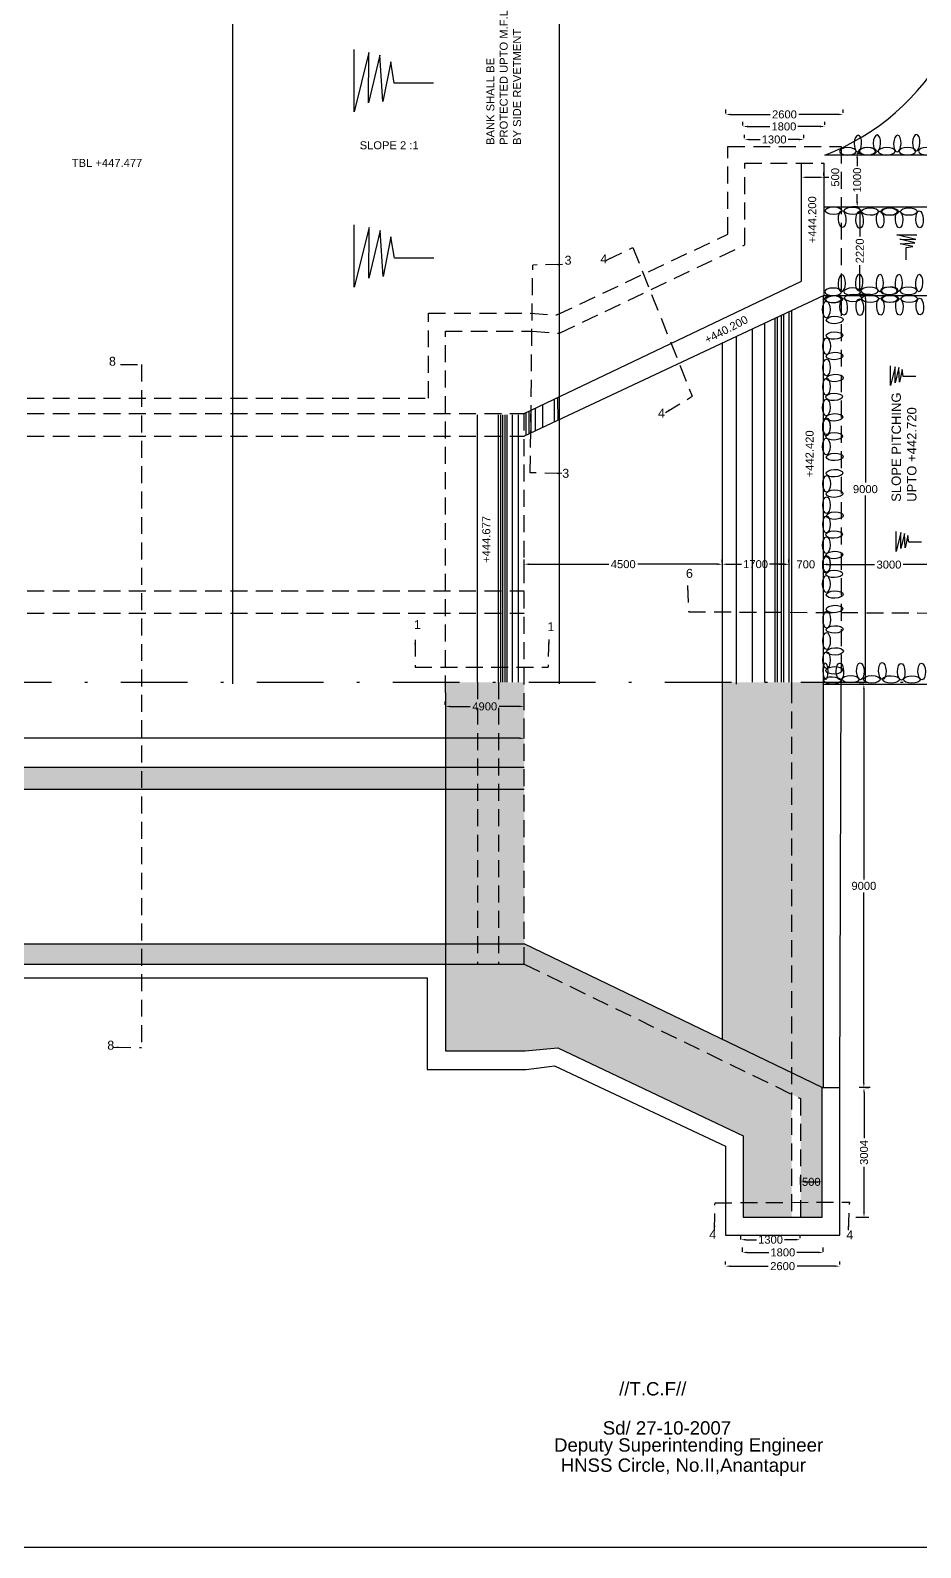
# Model space of a CAD drawing. Header units: metres. Extents: x 450 to 1468, y 479 to 784.
# Drawn here: x 1399.1 to 1432.5, y 698.3 to 755.2 of the extents above; entities that cross this region are included whole.
import ezdxf

# ---------------------------------------------------------------- set-up
doc = ezdxf.new("R2010")
doc.units = ezdxf.units.M
doc.header["$MEASUREMENT"] = 0
doc.linetypes.add('DASHDOT', pattern=[1, 0.5, -0.25, 0, -0.25])
doc.linetypes.add('HIDDEN', pattern=[9.525, 6.35, -3.175])
for name, color, linetype in [('DIMENSION', 255, 'Continuous'), ('DRAWING', 7, 'Continuous'), ('TEXT', 255, 'Continuous')]:
    doc.layers.add(name, color=color, linetype=linetype)
doc.styles.get("Standard").update_dxf_attribs({"font": 'arial.ttf'})
doc.dimstyles.get("Standard").update_dxf_attribs({"dimtxt": 0.3, "dimasz": 0.18, "dimexe": 0.18, "dimexo": 0.0625, "dimgap": 0.09, "dimtad": 0, "dimtih": 1, "dimtoh": 1, "dimdec": 4, "dimzin": 0, "dimdsep": 46, "dimtxsty": 'Standard', "dimcen": 0.09, "dimadec": 0, "dimazin": 0, "dimtfac": 1, "dimtdec": 4, "dimtofl": 0, "dimtmove": 0, "dimatfit": 3, "dimfxl": 1, "dimtolj": 1, "dimtzin": 0, "dimarcsym": 0})
pattern_1 = [(50, (0, 0), (0.64553416, -0.05647692), [0.0675, -0.7425]), (355, (0, 0), (-0.1248762, 0.67697292), [0.054, -0.594]), (100.451444, (0.0538, -0.0047), (0.52065796, 0.620496), [0.05736617, -0.6310279]), (46.1842, (0, 0.18), (0.9605172, -0.14896735), [0.10125, -1.11375]), (96.635635, (0.08, 0.1676), (0.84119575, 0.87670674), [0.0860493, -0.9465424]), (351.184164, (0, 0.18), (0.84119575, 0.87670674), [0.081, -0.891]), (21, (0.09, 0.135), (0.53721635, -0.362357), [0.0675, -0.7425]), (326, (0.09, 0.135), (0.2189838, 0.65263504), [0.054, -0.594]), (71.451445, (0.13477, 0.1048), (0.75620014, 0.29027804), [0.05736617, -0.6310279]), (37.5, (0, 0), (0.01094387, 0.29960447), [0, -0.5868, 0, -0.603, 0, -0.59625]), (7.5, (0, 0), (0.236762584, 0.35497054), [0, -0.3438, 0, -0.5733, 0, -0.22725]), (327.5, (-0.2007, 0), (0.480440193, -0.020299385), [0, -0.225, 0, -0.702, 0, -0.9315]), (317.5, (-0.2907, 0), (0.52486755, 0.09009448), [0, -0.2925, 0, -0.4662, 0, -0.6615])]

# ---------------------------------------------------------------- blocks, each defined once
blk = doc.blocks.new('*D115')
at = {"layer": 'Defpoints', "color": 0, "ltscale": 0.1, "transparency": 16777216}
for p in [(1425.925, 751.085), (1428.152, 751.092), (1428.152, 751.085)]:
    blk.add_point(p, dxfattribs=at)
at = {"layer": 'DIMENSION', "color": 0, "lineweight": -2, "ltscale": 0.1, "transparency": 16777216}
for p, q in [((1425.925, 751.147), (1425.925, 751.272)), ((1426.105, 751.092), (1426.515, 751.092)), ((1427.972, 751.092), (1427.562, 751.092)), ((1428.152, 751.147), (1428.152, 751.272))]:
    blk.add_line(p, q, dxfattribs=at)
at = {"layer": 'DIMENSION', "color": 0, "ltscale": 0.1, "transparency": 16777216}
for points in [[(1426.105, 751.122), (1426.105, 751.062), (1425.925, 751.092)], [(1427.972, 751.122), (1427.972, 751.062), (1428.152, 751.092)]]:
    blk.add_solid(points, dxfattribs=at)
at = {"layer": 'DIMENSION', "color": 0, "ltscale": 0.1, "transparency": 16777216, "insert": (1427.039, 751.092), "char_height": 0.3, "attachment_point": 5}
blk.add_mtext('\\A1;1300', dxfattribs=at)
blk = doc.blocks.new('*D116')
at = {"layer": 'Defpoints', "color": 0, "ltscale": 0.1, "transparency": 16777216}
for p in [(1425.867, 751.559), (1428.942, 751.58), (1428.942, 751.58)]:
    blk.add_point(p, dxfattribs=at)
at = {"layer": 'DIMENSION', "color": 0, "lineweight": -2, "ltscale": 0.1, "transparency": 16777216}
for p, q in [((1425.867, 751.621), (1425.867, 751.76)), ((1428.942, 751.643), (1428.942, 751.76)), ((1426.047, 751.58), (1426.882, 751.58)), ((1428.762, 751.58), (1427.928, 751.58))]:
    blk.add_line(p, q, dxfattribs=at)
at = {"layer": 'DIMENSION', "color": 0, "ltscale": 0.1, "transparency": 16777216}
for points in [[(1426.047, 751.61), (1426.047, 751.55), (1425.867, 751.58)], [(1428.762, 751.61), (1428.762, 751.55), (1428.942, 751.58)]]:
    blk.add_solid(points, dxfattribs=at)
at = {"layer": 'DIMENSION', "color": 0, "ltscale": 0.1, "transparency": 16777216, "insert": (1427.405, 751.58), "char_height": 0.3, "attachment_point": 5}
blk.add_mtext('\\A1;1800', dxfattribs=at)
blk = doc.blocks.new('*D117')
at = {"layer": 'Defpoints', "color": 0, "ltscale": 0.1, "transparency": 16777216}
for p in [(1425.228, 752.011), (1429.625, 752.032), (1429.625, 752.032)]:
    blk.add_point(p, dxfattribs=at)
at = {"layer": 'DIMENSION', "color": 0, "lineweight": -2, "ltscale": 0.1, "transparency": 16777216}
for p, q in [((1425.228, 752.073), (1425.228, 752.212)), ((1429.625, 752.095), (1429.625, 752.212)), ((1425.408, 752.032), (1426.886, 752.032)), ((1429.445, 752.032), (1427.966, 752.032))]:
    blk.add_line(p, q, dxfattribs=at)
at = {"layer": 'DIMENSION', "color": 0, "ltscale": 0.1, "transparency": 16777216}
for points in [[(1425.408, 752.062), (1425.408, 752.002), (1425.228, 752.032)], [(1429.445, 752.062), (1429.445, 752.002), (1429.625, 752.032)]]:
    blk.add_solid(points, dxfattribs=at)
at = {"layer": 'DIMENSION', "color": 0, "ltscale": 0.1, "transparency": 16777216, "insert": (1427.426, 752.032), "char_height": 0.3, "attachment_point": 5}
blk.add_mtext('\\A1;2600', dxfattribs=at)
blk = doc.blocks.new('*D118')
at = {"layer": 'Defpoints', "color": 0, "ltscale": 0.1, "transparency": 16777216}
for p in [(1428.07, 749.676), (1428.909, 749.676), (1428.909, 749.676)]:
    blk.add_point(p, dxfattribs=at)
at = {"layer": 'DIMENSION', "color": 0, "lineweight": -2, "ltscale": 0.1, "transparency": 16777216}
for p, q in [((1428.07, 749.739), (1428.07, 749.856)), ((1428.25, 749.676), (1428.729, 749.676)), ((1428.909, 749.739), (1428.909, 749.856)), ((1428.909, 749.676), (1429.089, 749.676))]:
    blk.add_line(p, q, dxfattribs=at)
at = {"layer": 'DIMENSION', "color": 0, "ltscale": 0.1, "transparency": 16777216}
for points in [[(1428.25, 749.706), (1428.25, 749.646), (1428.07, 749.676)], [(1428.729, 749.706), (1428.729, 749.646), (1428.909, 749.676)]]:
    blk.add_solid(points, dxfattribs=at)
at = {"layer": 'DIMENSION', "color": 0, "ltscale": 0.1, "transparency": 16777216, "insert": (1429.332, 749.676), "char_height": 0.3, "attachment_point": 5, "rotation": 90}
blk.add_mtext('\\A1;500', dxfattribs=at)
blk = doc.blocks.new('*D119')
at = {"layer": 'Defpoints', "color": 0, "ltscale": 0.1, "transparency": 16777216}
for p in [(1430.077, 750.581), (1430.153, 748.563), (1430.223, 748.563)]:
    blk.add_point(p, dxfattribs=at)
at = {"layer": 'DIMENSION', "color": 0, "lineweight": -2, "ltscale": 0.1, "transparency": 16777216}
for p, q in [((1430.139, 750.581), (1430.333, 750.581)), ((1430.153, 750.401), (1430.153, 750.095)), ((1430.153, 748.743), (1430.153, 749.048)), ((1430.16, 748.563), (1429.973, 748.563))]:
    blk.add_line(p, q, dxfattribs=at)
at = {"layer": 'DIMENSION', "color": 0, "ltscale": 0.1, "transparency": 16777216}
for points in [[(1430.123, 750.401), (1430.183, 750.401), (1430.153, 750.581)], [(1430.123, 748.743), (1430.183, 748.743), (1430.153, 748.563)]]:
    blk.add_solid(points, dxfattribs=at)
at = {"layer": 'DIMENSION', "color": 0, "ltscale": 0.1, "transparency": 16777216, "insert": (1430.153, 749.572), "char_height": 0.3, "attachment_point": 5, "rotation": 90}
blk.add_mtext('\\A1;1000', dxfattribs=at)
blk = doc.blocks.new('*D122')
at = {"layer": 'Defpoints', "color": 0, "ltscale": 0.1, "transparency": 16777216}
for p in [(1430.153, 748.563), (1430.253, 748.563), (1430.147, 745.272)]:
    blk.add_point(p, dxfattribs=at)
at = {"layer": 'DIMENSION', "color": 0, "lineweight": -2, "ltscale": 0.1, "transparency": 16777216}
for p, q in [((1430.216, 748.563), (1430.433, 748.563)), ((1430.253, 748.383), (1430.253, 747.457)), ((1430.253, 745.452), (1430.253, 746.377)), ((1430.21, 745.272), (1430.433, 745.272))]:
    blk.add_line(p, q, dxfattribs=at)
at = {"layer": 'DIMENSION', "color": 0, "ltscale": 0.1, "transparency": 16777216}
for points in [[(1430.223, 748.383), (1430.283, 748.383), (1430.253, 748.563)], [(1430.223, 745.452), (1430.283, 745.452), (1430.253, 745.272)]]:
    blk.add_solid(points, dxfattribs=at)
at = {"layer": 'DIMENSION', "color": 0, "ltscale": 0.1, "transparency": 16777216, "insert": (1430.253, 746.917), "char_height": 0.3, "attachment_point": 5, "rotation": 90}
blk.add_mtext('\\A1;2220', dxfattribs=at)
blk = doc.blocks.new('*D123')
at = {"layer": 'Defpoints', "color": 0, "ltscale": 0.1, "transparency": 16777216}
for p in [(1425.093, 735.167), (1425.093, 735.167), (1417.665, 735.027)]:
    blk.add_point(p, dxfattribs=at)
at = {"layer": 'DIMENSION', "color": 0, "lineweight": -2, "ltscale": 0.1, "transparency": 16777216}
for p, q in [((1417.665, 735.09), (1417.665, 735.347)), ((1417.845, 735.167), (1420.836, 735.167)), ((1424.913, 735.167), (1421.923, 735.167)), ((1425.093, 735.23), (1425.093, 735.347))]:
    blk.add_line(p, q, dxfattribs=at)
at = {"layer": 'DIMENSION', "color": 0, "ltscale": 0.1, "transparency": 16777216}
for points in [[(1417.845, 735.197), (1417.845, 735.137), (1417.665, 735.167)], [(1424.913, 735.197), (1424.913, 735.137), (1425.093, 735.167)]]:
    blk.add_solid(points, dxfattribs=at)
at = {"layer": 'DIMENSION', "color": 0, "ltscale": 0.1, "transparency": 16777216, "insert": (1421.379, 735.167), "char_height": 0.3, "attachment_point": 5}
blk.add_mtext('\\A1;4500', dxfattribs=at)
blk = doc.blocks.new('*D124')
at = {"layer": 'Defpoints', "color": 0, "ltscale": 0.1, "transparency": 16777216}
for p in [(1425.093, 735.167), (1427.593, 735.167), (1427.593, 735.167)]:
    blk.add_point(p, dxfattribs=at)
at = {"layer": 'DIMENSION', "color": 0, "lineweight": -2, "ltscale": 0.1, "transparency": 16777216}
for p, q in [((1425.093, 735.23), (1425.093, 735.347)), ((1425.273, 735.167), (1425.82, 735.167)), ((1427.413, 735.167), (1426.866, 735.167)), ((1427.593, 735.23), (1427.593, 735.347))]:
    blk.add_line(p, q, dxfattribs=at)
at = {"layer": 'DIMENSION', "color": 0, "ltscale": 0.1, "transparency": 16777216}
for points in [[(1425.273, 735.197), (1425.273, 735.137), (1425.093, 735.167)], [(1427.413, 735.197), (1427.413, 735.137), (1427.593, 735.167)]]:
    blk.add_solid(points, dxfattribs=at)
at = {"layer": 'DIMENSION', "color": 0, "ltscale": 0.1, "transparency": 16777216, "insert": (1426.343, 735.167), "char_height": 0.3, "attachment_point": 5}
blk.add_mtext('\\A1;1700', dxfattribs=at)
blk = doc.blocks.new('*D125')
at = {"layer": 'Defpoints', "color": 0, "ltscale": 0.1, "transparency": 16777216}
for p in [(1427.593, 735.167), (1428.861, 735.173), (1428.861, 735.161)]:
    blk.add_point(p, dxfattribs=at)
at = {"layer": 'DIMENSION', "color": 0, "lineweight": -2, "ltscale": 0.1, "transparency": 16777216}
for p, q in [((1427.413, 735.161), (1427.233, 735.161)), ((1427.593, 735.105), (1427.593, 734.981)), ((1428.861, 735.111), (1428.861, 734.981)), ((1429.041, 735.161), (1429.221, 735.161))]:
    blk.add_line(p, q, dxfattribs=at)
at = {"layer": 'DIMENSION', "color": 0, "ltscale": 0.1, "transparency": 16777216}
for points in [[(1427.413, 735.191), (1427.413, 735.131), (1427.593, 735.161)], [(1429.041, 735.191), (1429.041, 735.131), (1428.861, 735.161)]]:
    blk.add_solid(points, dxfattribs=at)
at = {"layer": 'DIMENSION', "color": 0, "ltscale": 0.1, "transparency": 16777216, "insert": (1428.227, 735.161), "char_height": 0.3, "attachment_point": 5}
blk.add_mtext('\\A1;700', dxfattribs=at)
blk = doc.blocks.new('*D126')
at = {"layer": 'Defpoints', "color": 0, "ltscale": 0.1, "transparency": 16777216}
for p in [(1428.881, 735.158), (1433.811, 735.151), (1433.811, 735.151)]:
    blk.add_point(p, dxfattribs=at)
at = {"layer": 'DIMENSION', "color": 0, "lineweight": -2, "ltscale": 0.1, "transparency": 16777216}
for p, q in [((1428.881, 735.095), (1428.881, 734.971)), ((1429.061, 735.151), (1430.809, 735.151)), ((1433.631, 735.151), (1431.883, 735.151)), ((1433.811, 735.213), (1433.811, 735.331))]:
    blk.add_line(p, q, dxfattribs=at)
at = {"layer": 'DIMENSION', "color": 0, "ltscale": 0.1, "transparency": 16777216}
for points in [[(1429.061, 735.181), (1429.061, 735.121), (1428.881, 735.151)], [(1433.631, 735.181), (1433.631, 735.121), (1433.811, 735.151)]]:
    blk.add_solid(points, dxfattribs=at)
at = {"layer": 'DIMENSION', "color": 0, "ltscale": 0.1, "transparency": 16777216, "insert": (1431.346, 735.151), "char_height": 0.3, "attachment_point": 5}
blk.add_mtext('\\A1;3000', dxfattribs=at)
blk = doc.blocks.new('*D128')
at = {"layer": 'Defpoints', "color": 0, "ltscale": 0.1, "transparency": 16777216}
for p in [(1430.201, 745.292), (1430.201, 730.671), (1430.46, 730.671)]:
    blk.add_point(p, dxfattribs=at)
at = {"layer": 'DIMENSION', "color": 0, "lineweight": -2, "ltscale": 0.1, "transparency": 16777216}
for p, q in [((1430.263, 745.292), (1430.64, 745.292)), ((1430.46, 745.112), (1430.46, 738.225)), ((1430.46, 730.851), (1430.46, 737.738)), ((1430.263, 730.671), (1430.64, 730.671))]:
    blk.add_line(p, q, dxfattribs=at)
at = {"layer": 'DIMENSION', "color": 0, "ltscale": 0.1, "transparency": 16777216}
for points in [[(1430.43, 745.112), (1430.49, 745.112), (1430.46, 745.292)], [(1430.43, 730.851), (1430.49, 730.851), (1430.46, 730.671)]]:
    blk.add_solid(points, dxfattribs=at)
at = {"layer": 'DIMENSION', "color": 0, "ltscale": 0.1, "transparency": 16777216, "insert": (1430.46, 737.981), "char_height": 0.3, "attachment_point": 5}
blk.add_mtext('\\A1;9000', dxfattribs=at)
blk = doc.blocks.new('*D129')
at = {"layer": 'Defpoints', "color": 0, "ltscale": 0.1, "transparency": 16777216}
for p in [(1414.707, 729.834), (1417.665, 729.834), (1417.665, 729.834)]:
    blk.add_point(p, dxfattribs=at)
at = {"layer": 'DIMENSION', "color": 0, "lineweight": -2, "ltscale": 0.1, "transparency": 16777216}
for p, q in [((1414.707, 729.897), (1414.707, 730.014)), ((1417.665, 729.897), (1417.665, 730.014)), ((1414.887, 729.834), (1415.643, 729.834)), ((1417.485, 729.834), (1416.73, 729.834))]:
    blk.add_line(p, q, dxfattribs=at)
at = {"layer": 'DIMENSION', "color": 0, "ltscale": 0.1, "transparency": 16777216}
for points in [[(1414.887, 729.864), (1414.887, 729.804), (1414.707, 729.834)], [(1417.485, 729.864), (1417.485, 729.804), (1417.665, 729.834)]]:
    blk.add_solid(points, dxfattribs=at)
at = {"layer": 'DIMENSION', "color": 0, "ltscale": 0.1, "transparency": 16777216, "insert": (1416.186, 729.834), "char_height": 0.3, "attachment_point": 5}
blk.add_mtext('\\A1;4900', dxfattribs=at)
blk = doc.blocks.new('*D130')
at = {"layer": 'Defpoints', "color": 0, "ltscale": 0.1, "transparency": 16777216}
for p in [(1430.46, 730.671), (1430.404, 715.54), (1430.703, 715.54)]:
    blk.add_point(p, dxfattribs=at)
at = {"layer": 'DIMENSION', "color": 0, "lineweight": -2, "ltscale": 0.1, "transparency": 16777216}
for p, q in [((1430.398, 730.671), (1430.224, 730.671)), ((1430.404, 730.491), (1430.404, 723.349)), ((1430.404, 715.72), (1430.404, 722.862)), ((1430.64, 715.54), (1430.224, 715.54))]:
    blk.add_line(p, q, dxfattribs=at)
at = {"layer": 'DIMENSION', "color": 0, "ltscale": 0.1, "transparency": 16777216}
for points in [[(1430.374, 730.491), (1430.434, 730.491), (1430.404, 730.671)], [(1430.374, 715.72), (1430.434, 715.72), (1430.404, 715.54)]]:
    blk.add_solid(points, dxfattribs=at)
at = {"layer": 'DIMENSION', "color": 0, "ltscale": 0.1, "transparency": 16777216, "insert": (1430.404, 723.105), "char_height": 0.3, "attachment_point": 5}
blk.add_mtext('\\A1;9000', dxfattribs=at)
blk = doc.blocks.new('*D131')
at = {"layer": 'Defpoints', "color": 0, "ltscale": 0.1, "transparency": 16777216}
for p in [(1430.404, 715.54), (1430.41, 715.54), (1430.036, 710.679)]:
    blk.add_point(p, dxfattribs=at)
at = {"layer": 'DIMENSION', "color": 0, "lineweight": -2, "ltscale": 0.1, "transparency": 16777216}
for p, q in [((1430.41, 715.36), (1430.41, 713.647)), ((1430.466, 715.54), (1430.59, 715.54)), ((1430.41, 710.859), (1430.41, 712.572)), ((1430.098, 710.679), (1430.59, 710.679))]:
    blk.add_line(p, q, dxfattribs=at)
at = {"layer": 'DIMENSION', "color": 0, "ltscale": 0.1, "transparency": 16777216}
for points in [[(1430.38, 715.36), (1430.44, 715.36), (1430.41, 715.54)], [(1430.38, 710.859), (1430.44, 710.859), (1430.41, 710.679)]]:
    blk.add_solid(points, dxfattribs=at)
at = {"layer": 'DIMENSION', "color": 0, "ltscale": 0.1, "transparency": 16777216, "insert": (1430.41, 713.11), "char_height": 0.3, "attachment_point": 5, "rotation": 90}
blk.add_mtext('\\A1;3004', dxfattribs=at)
blk = doc.blocks.new('*D132')
at = {"layer": 'Defpoints', "color": 0, "ltscale": 0.1, "transparency": 16777216}
for p in [(1425.793, 709.784), (1428.015, 709.838), (1428.015, 709.838)]:
    blk.add_point(p, dxfattribs=at)
at = {"layer": 'DIMENSION', "color": 0, "lineweight": -2, "ltscale": 0.1, "transparency": 16777216}
for p, q in [((1425.793, 709.847), (1425.793, 710.018)), ((1425.973, 709.838), (1426.381, 709.838)), ((1427.835, 709.838), (1427.427, 709.838)), ((1428.015, 709.901), (1428.015, 710.018))]:
    blk.add_line(p, q, dxfattribs=at)
at = {"layer": 'DIMENSION', "color": 0, "ltscale": 0.1, "transparency": 16777216}
for points in [[(1425.973, 709.868), (1425.973, 709.808), (1425.793, 709.838)], [(1427.835, 709.868), (1427.835, 709.808), (1428.015, 709.838)]]:
    blk.add_solid(points, dxfattribs=at)
at = {"layer": 'DIMENSION', "color": 0, "ltscale": 0.1, "transparency": 16777216, "insert": (1426.904, 709.838), "char_height": 0.3, "attachment_point": 5}
blk.add_mtext('\\A1;1300', dxfattribs=at)
blk = doc.blocks.new('*D133')
at = {"layer": 'Defpoints', "color": 0, "ltscale": 0.1, "transparency": 16777216}
for p in [(1425.847, 709.315), (1428.882, 709.36), (1428.882, 709.324)]:
    blk.add_point(p, dxfattribs=at)
at = {"layer": 'DIMENSION', "color": 0, "lineweight": -2, "ltscale": 0.1, "transparency": 16777216}
for p, q in [((1425.847, 709.377), (1425.847, 709.54)), ((1428.882, 709.386), (1428.882, 709.54)), ((1426.027, 709.36), (1426.841, 709.36)), ((1428.702, 709.36), (1427.888, 709.36))]:
    blk.add_line(p, q, dxfattribs=at)
at = {"layer": 'DIMENSION', "color": 0, "ltscale": 0.1, "transparency": 16777216}
for points in [[(1426.027, 709.39), (1426.027, 709.33), (1425.847, 709.36)], [(1428.702, 709.39), (1428.702, 709.33), (1428.882, 709.36)]]:
    blk.add_solid(points, dxfattribs=at)
at = {"layer": 'DIMENSION', "color": 0, "ltscale": 0.1, "transparency": 16777216, "insert": (1427.365, 709.36), "char_height": 0.3, "attachment_point": 5}
blk.add_mtext('\\A1;1800', dxfattribs=at)
blk = doc.blocks.new('*D134')
at = {"layer": 'Defpoints', "color": 0, "ltscale": 0.1, "transparency": 16777216}
for p in [(1425.217, 708.845), (1429.499, 708.845), (1429.499, 708.845)]:
    blk.add_point(p, dxfattribs=at)
at = {"layer": 'DIMENSION', "color": 0, "lineweight": -2, "ltscale": 0.1, "transparency": 16777216}
for p, q in [((1425.217, 708.908), (1425.217, 709.025)), ((1429.499, 708.908), (1429.499, 709.025)), ((1425.397, 708.845), (1426.818, 708.845)), ((1429.319, 708.845), (1427.898, 708.845))]:
    blk.add_line(p, q, dxfattribs=at)
at = {"layer": 'DIMENSION', "color": 0, "ltscale": 0.1, "transparency": 16777216}
for points in [[(1425.397, 708.875), (1425.397, 708.815), (1425.217, 708.845)], [(1429.319, 708.875), (1429.319, 708.815), (1429.499, 708.845)]]:
    blk.add_solid(points, dxfattribs=at)
at = {"layer": 'DIMENSION', "color": 0, "ltscale": 0.1, "transparency": 16777216, "insert": (1427.358, 708.845), "char_height": 0.3, "attachment_point": 5}
blk.add_mtext('\\A1;2600', dxfattribs=at)
blk = doc.blocks.new('*D144')
at = {"layer": 'Defpoints', "color": 0, "ltscale": 0.1, "transparency": 16777216}
for p in [(1329.784, 728.83), (1329.784, 728.64), (1417.666, 728.569)]:
    blk.add_point(p, dxfattribs=at)
at = {"layer": 'DIMENSION', "color": 0, "lineweight": -2, "ltscale": 0.1, "transparency": 16777216}
for p, q in [((1329.784, 728.767), (1329.784, 728.46)), ((1329.964, 728.64), (1373.1, 728.64)), ((1417.486, 728.64), (1374.351, 728.64)), ((1417.666, 728.631), (1417.666, 728.82))]:
    blk.add_line(p, q, dxfattribs=at)
at = {"layer": 'DIMENSION', "color": 0, "ltscale": 0.1, "transparency": 16777216}
for points in [[(1329.964, 728.67), (1329.964, 728.61), (1329.784, 728.64)], [(1417.486, 728.67), (1417.486, 728.61), (1417.666, 728.64)]]:
    blk.add_solid(points, dxfattribs=at)
at = {"layer": 'DIMENSION', "color": 0, "ltscale": 0.1, "transparency": 16777216, "insert": (1373.725, 728.64), "char_height": 0.3, "attachment_point": 5}
blk.add_mtext('\\A1;53561', dxfattribs=at)
blk = doc.blocks.new('*D162')
at = {"layer": 'Defpoints', "color": 0, "ltscale": 0.1, "transparency": 16777216}
for p in [(1428.033, 711.846), (1428.835, 712.006), (1428.835, 711.846)]:
    blk.add_point(p, dxfattribs=at)
at = {"layer": 'DIMENSION', "color": 0, "lineweight": -2, "ltscale": 0.1, "transparency": 16777216}
for p, q in [((1428.033, 711.908), (1428.033, 712.186)), ((1428.213, 712.006), (1428.655, 712.006)), ((1428.835, 711.908), (1428.835, 712.186))]:
    blk.add_line(p, q, dxfattribs=at)
at = {"layer": 'DIMENSION', "color": 0, "ltscale": 0.1, "transparency": 16777216}
for points in [[(1428.213, 712.036), (1428.213, 711.976), (1428.033, 712.006)], [(1428.655, 712.036), (1428.655, 711.976), (1428.835, 712.006)]]:
    blk.add_solid(points, dxfattribs=at)
at = {"layer": 'DIMENSION', "color": 0, "ltscale": 0.1, "transparency": 16777216, "insert": (1428.434, 712.006), "char_height": 0.3, "attachment_point": 5}
blk.add_mtext('\\A1;500', dxfattribs=at)

msp = doc.modelspace()

# ---------------------------------------------------------------- hatches: boundary and pattern name
at = {"layer": 'DRAWING', "ltscale": 0.1}
h = msp.add_hatch(dxfattribs=at)
h.set_pattern_fill('AR-CONC', scale=0.09)
h.set_pattern_definition(pattern_1)
h.paths.add_polyline_path([(1414.70722, 720.93681), (1379.02514, 720.93681), (1379.02514, 720.17333), (1414.70722, 720.17333)])
h.paths.add_polyline_path([(1417.66548, 720.17333), (1414.70722, 720.17333), (1414.70722, 716.9197), (1417.69753, 716.9197), (1418.93106, 717.02671), (1425.87701, 713.72696), (1425.87701, 710.67868), (1427.69619, 710.67868), (1427.69619, 715.29499)])
h.paths.add_polyline_path([(1428.83483, 715.54041), (1427.69619, 716.09054), (1427.69619, 715.29499), (1428.03311, 715.13114), (1428.03311, 710.67868), (1428.83483, 710.67868)])
h.paths.add_polyline_path([(1417.66548, 720.93681), (1417.66548, 720.17333), (1427.69619, 715.29499), (1427.69619, 716.09054)])
h.paths.add_polyline_path([(1415.90989, 720.93681), (1414.70722, 720.93681), (1414.70722, 720.17333), (1415.90989, 720.17333)])
h.paths.add_polyline_path([(1416.70354, 720.93681), (1415.90989, 720.93681), (1415.90989, 720.17333), (1416.70354, 720.17333)])
h.paths.add_polyline_path([(1417.66548, 720.93681), (1416.70354, 720.93681), (1416.70354, 720.17333), (1417.66548, 720.17333)])
h.paths.add_polyline_path([(1415.90989, 726.72821), (1414.70722, 726.72821), (1414.70722, 720.93681), (1415.90989, 720.93681)])
h.paths.add_polyline_path([(1416.70354, 726.72821), (1415.90989, 726.72821), (1415.90989, 720.93681), (1416.70354, 720.93681)])
h.paths.add_polyline_path([(1417.66548, 726.72821), (1416.70354, 726.72821), (1416.70354, 720.93681), (1417.66548, 720.93681)])
h.paths.add_polyline_path([(1415.90989, 727.55971), (1414.70722, 727.55971), (1414.70722, 726.72821), (1415.90989, 726.72821)])
h.paths.add_polyline_path([(1416.70354, 727.55971), (1415.90989, 727.55971), (1415.90989, 726.72821), (1416.70354, 726.72821)])
h.paths.add_polyline_path([(1417.66548, 727.55971), (1416.70354, 727.55971), (1416.70354, 726.72821), (1417.66548, 726.72821)])
h.paths.add_polyline_path([(1415.90989, 730.73857), (1414.70722, 730.73857), (1414.70722, 730.36171), (1414.70722, 727.55971), (1415.90989, 727.55971)])
h.paths.add_polyline_path([(1417.66548, 730.73857), (1416.70354, 730.73857), (1416.70354, 727.55971), (1417.66548, 727.55971)])
h.paths.add_polyline_path([(1416.70354, 730.73857), (1415.90989, 730.73857), (1415.90989, 727.55971), (1416.70354, 727.55971)])
h.paths.add_polyline_path([(1427.69619, 730.59366), (1427.69619, 730.73857), (1425.09284, 730.73857), (1425.09284, 717.34833), (1427.69619, 716.09054)])
h.paths.add_polyline_path([(1428.88121, 730.73857), (1427.69619, 730.73857), (1427.69619, 730.59366), (1427.69619, 716.09054), (1428.83483, 715.54041), (1428.88121, 715.54041)])
h = msp.add_hatch(dxfattribs=at)
h.set_pattern_fill('AR-CONC', scale=0.09)
h.set_pattern_definition(pattern_1)
h.paths.add_polyline_path([(1379.02514, 720.93681), (1332.93403, 720.93681), (1332.93403, 720.17333), (1333.60453, 720.17333), (1379.02514, 720.17333)])
h.paths.add_polyline_path([(1414.70722, 727.55971), (1379.02514, 727.55971), (1379.02514, 726.72821), (1414.70722, 726.72821)])

# ---------------------------------------------------------------- linework, layer by layer
msp.add_line((1427.69619, 744.67644), (1427.69619, 730.59366), dxfattribs=at)
at = {"layer": 'DRAWING', "linetype": 'HIDDEN', "ltscale": 0.1}
msp.add_line((1427.69619, 730.59366), (1427.69619, 710.67868), dxfattribs=at)
at = {"layer": 'DRAWING', "ltscale": 0.1}
for points in [[(1406.7403, 730.68121), (1406.7403, 760.19744)], [(1418.98787, 730.68121), (1418.98787, 760.19744)], [(1414.26289, 753.20756), (1412.79309, 753.20756), (1412.66091, 754.00798), (1412.3654, 752.52372), (1412.25652, 754.24886), (1411.82883, 752.46156), (1411.83662, 754.35766), (1411.28448, 752.12742), (1411.28448, 754.46646)], [(1446.49503, 748.5629), (1446.49503, 750.50976), (1428.94524, 750.50976)], [(1417.66548, 740.81295), (1428.06961, 745.78539), (1428.06961, 750.20626)], [(1428.90908, 750.20626), (1428.90908, 745.24507), (1417.66548, 739.97378)], [(1428.90908, 748.5629), (1446.49503, 748.5629), (1446.49503, 745.24507)], [(1414.27078, 746.63804), (1412.80099, 746.63804), (1412.6688, 747.43846), (1412.3733, 745.95419), (1412.26442, 747.67934), (1411.83673, 745.89204), (1411.84451, 747.78814), (1411.29237, 745.55789), (1411.29237, 747.89694)], [(1431.98808, 746.57703), (1431.98808, 747.04375), (1432.24224, 747.08572), (1431.77094, 747.17955), (1432.31873, 747.21413), (1431.7512, 747.34993), (1432.35328, 747.34746), (1431.6451, 747.52278), (1432.38783, 747.52278)], [(1428.88121, 745.23201), (1428.88121, 715.54041)], [(1428.90908, 745.24507), (1446.49503, 745.24507), (1446.49503, 744.50423), (1434.59775, 744.50423), (1434.59775, 743.52396)], [(1426.6824, 744.20115), (1426.6824, 730.73857)], [(1427.06045, 744.37839), (1427.06045, 730.73857)], [(1427.15494, 744.42269), (1427.15494, 730.73857)], [(1427.301, 744.49117), (1427.301, 730.73857)], [(1427.3955, 744.53547), (1427.3955, 730.73857)], [(1427.59312, 744.62812), (1427.59312, 730.73857)], [(1425.61711, 743.70171), (1425.61711, 730.67054)], [(1426.2185, 743.98366), (1426.2185, 730.73857)], [(1425.09284, 743.45592), (1425.09284, 717.34833)], [(1432.34912, 742.20879), (1431.88241, 742.20879), (1431.84044, 742.46295), (1431.7466, 741.99164), (1431.71203, 742.53943), (1431.57622, 741.9719), (1431.5787, 742.57398), (1431.40337, 741.8658), (1431.40337, 742.60853)], [(1418.78785, 741.34936), (1418.79137, 740.5113)], [(1418.91786, 741.4115), (1418.92138, 740.57344)], [(1417.72483, 740.84131), (1417.72835, 740.00325)], [(1417.83628, 740.89458), (1417.83979, 740.05652)], [(1417.9124, 740.93096), (1417.91592, 740.0929)], [(1418.07175, 741.00711), (1418.07526, 740.16905)], [(1418.35349, 741.14177), (1418.35701, 740.30371)], [(1415.90989, 730.73857), (1415.90989, 740.76367)], [(1416.70354, 730.73857), (1416.70354, 740.76367)], [(1416.7889, 730.73857), (1416.7889, 740.76367)], [(1416.86427, 730.73857), (1416.86427, 740.76367)], [(1416.94974, 730.73857), (1416.94974, 740.76367)], [(1417.02015, 730.73857), (1417.02015, 740.76367)], [(1417.23125, 730.73857), (1417.23125, 740.76367)], [(1417.44744, 730.73857), (1417.44744, 740.76367)], [(1432.56153, 735.99238), (1432.09481, 735.99238), (1432.05284, 736.24654), (1431.95901, 735.77524), (1431.92443, 736.32303), (1431.78863, 735.7555), (1431.7911, 736.35758), (1431.61578, 735.6494), (1431.61578, 736.39213)], [(1414.02459, 719.65277), (1414.02459, 716.21513), (1417.74497, 716.21513), (1418.80294, 716.36099), (1425.21661, 713.34274), (1425.21661, 710.00783), (1429.4989, 710.00783), (1429.4989, 715.55559), (1429.55701, 730.73857)], [(1428.88121, 730.67054), (1433.84342, 730.67054)], [(1414.70722, 730.36171), (1414.70722, 716.9197), (1417.69753, 716.9197), (1418.93106, 717.02671), (1425.87701, 713.72696), (1425.87701, 710.67868), (1428.83483, 710.67868), (1428.83483, 715.54041), (1429.4989, 715.54041)], [(1379.02514, 727.55971), (1417.66548, 727.55971)], [(1379.02514, 726.72821), (1417.66548, 726.72821)], [(1379.02514, 720.93681), (1417.66548, 720.93681)], [(1428.83483, 715.54041), (1417.66548, 720.93681)], [(1379.02514, 720.17333), (1417.66548, 720.17333)], [(1379.02514, 719.65277), (1414.02459, 719.65277)]]:
    msp.add_lwpolyline(points, dxfattribs=at)
at = {"layer": 'DRAWING', "linetype": 'HIDDEN', "ltscale": 0.1}
for points in [[(1414.08123, 741.39482), (1414.08123, 744.57527), (1417.89955, 744.57527), (1418.8857, 744.51221), (1425.30851, 747.5391), (1425.30851, 750.83011), (1429.55701, 750.83011), (1429.55701, 730.73857)], [(1414.70722, 730.36171), (1414.70722, 743.9056), (1417.96533, 743.9056), (1418.98787, 743.82996), (1425.94471, 747.14299), (1425.94471, 750.20626), (1428.90908, 750.20626)], [(1379.02514, 741.39482), (1414.08123, 741.39482)], [(1379.02514, 740.81295), (1417.66548, 740.81295)], [(1417.66548, 720.17333), (1417.66548, 740.81295)], [(1379.02514, 739.97378), (1417.66548, 739.97378)], [(1379.02514, 734.16588), (1417.66548, 734.16588)], [(1379.02514, 733.33438), (1417.66548, 733.33438)], [(1415.90989, 730.73857), (1415.90989, 720.17333)], [(1416.70354, 730.73857), (1416.70354, 720.17333)], [(1417.66548, 720.17333), (1428.03311, 715.13114), (1428.03311, 710.67868)]]:
    msp.add_lwpolyline(points, dxfattribs=at)
at = {"layer": 'DRAWING', "linetype": 'DASHDOT', "ltscale": 5}
msp.add_lwpolyline([(1305.63453, 730.73857), (1438.69409, 730.73857)], dxfattribs=at)
at = {"layer": 'DRAWING', "ltscale": 0.1}
msp.add_arc((1425.79465, 758.73897), 8.81171, 290.949535, 331.378234, dxfattribs=at)
at = {"layer": 'DRAWING', "extrusion": (0, 0, -1)}
for centre, major_axis in [((1430.18245, 750.94415), (0.01082, 0.3151)), ((1430.89307, 750.9472), (0.01082, 0.3151)), ((1431.66002, 750.9408), (0.01082, 0.3151)), ((1432.36896, 750.96955), (0.01082, 0.3151)), ((1429.80319, 750.64908), (0.31528, 0.00119)), ((1430.52079, 750.65085), (0.31528, 0.00119)), ((1430.55915, 750.65193), (0.31528, 0.00119)), ((1431.25936, 750.65029), (0.31528, 0.00119)), ((1432.04285, 750.65326), (0.31528, 0.00119)), ((1432.76339, 750.65598), (0.31528, 0.00119)), ((1429.57693, 745.70068), (0.01082, 0.3151)), ((1430.2276, 745.7313), (0.01082, 0.3151)), ((1431.00129, 745.7128), (0.01082, 0.3151)), ((1431.71191, 745.71585), (0.01082, 0.3151)), ((1432.47885, 745.70945), (0.01082, 0.3151)), ((1429.25082, 745.38439), (0.31528, 0.00119)), ((1429.97136, 745.38711), (0.31528, 0.00119)), ((1430.62203, 745.41773), (0.31528, 0.00119)), ((1431.33963, 745.4195), (0.31528, 0.00119)), ((1431.37799, 745.42058), (0.31528, 0.00119)), ((1432.0782, 745.41895), (0.31528, 0.00119))]:
    msp.add_ellipse(centre, major_axis=major_axis, ratio=0.44187519, dxfattribs=at)
at = {"layer": 'DRAWING'}
for centre, major_axis, ratio in [((1429.26572, 748.42358), (0.31528, -0.00119), 0.44187519), ((1429.59182, 748.10729), (0.01082, -0.3151), 0.44187519), ((1429.98625, 748.42086), (0.31528, -0.00119), 0.44187519), ((1430.24249, 748.07668), (0.01082, -0.3151), 0.44187519), ((1430.63692, 748.39025), (0.31528, -0.00119), 0.44187519), ((1431.01618, 748.09518), (0.01082, -0.3151), 0.44187519), ((1431.35452, 748.38848), (0.31528, -0.00119), 0.44187519), ((1431.39289, 748.38739), (0.31528, -0.00119), 0.44187519), ((1431.7268, 748.09213), (0.01082, -0.3151), 0.44187519), ((1432.09309, 748.38903), (0.31528, -0.00119), 0.44187519), ((1432.49375, 748.09852), (0.01082, -0.3151), 0.44187519), ((1428.99731, 744.72047), (0.00119, 0.31528), 0.44187519), ((1429.24307, 745.10733), (0.31528, -0.00119), 0.44187519), ((1429.29238, 745.09973), (0.3151, 0.01082), 0.44187519), ((1429.64373, 744.81682), (0.01082, -0.3151), 0.44187519), ((1429.99681, 745.15002), (0.31528, -0.00119), 0.44187519), ((1430.25305, 744.80584), (0.01082, -0.3151), 0.44187519), ((1430.64748, 745.11941), (0.31528, -0.00119), 0.44187519), ((1431.02674, 744.82434), (0.01082, -0.3151), 0.44187519), ((1431.36508, 745.11764), (0.31528, -0.00119), 0.44187519), ((1431.40344, 745.11655), (0.31528, -0.00119), 0.44187519), ((1431.73736, 744.82129), (0.01082, -0.3151), 0.44187519), ((1432.10365, 745.11819), (0.31528, -0.00119), 0.44187519), ((1432.5043, 744.82769), (0.01082, -0.3151), 0.44187519), ((1429.31088, 744.32604), (0.3151, 0.01082), 0.44187519), ((1429.00939, 743.34122), (0.00119, 0.31528), 0.44187519), ((1429.2999, 743.74188), (0.3151, 0.01082), 0.44187519), ((1429.30629, 742.97493), (0.3151, 0.01082), 0.44187519), ((1429.00421, 742.54447), (0.00119, 0.31528), 0.44187519), ((1429.00149, 741.82393), (0.00119, 0.31528), 0.44187519), ((1429.31778, 742.15004), (0.3151, 0.01082), 0.44187519), ((1428.99853, 741.04044), (0.00119, 0.31528), 0.44187519), ((1429.28903, 741.4411), (0.3151, 0.01082), 0.44187519), ((1429.29543, 740.67415), (0.3151, 0.01082), 0.44187519), ((1428.99908, 740.30187), (0.00119, 0.31528), 0.44187519), ((1429.00017, 740.34024), (0.00119, 0.31528), 0.44187519), ((1428.99731, 739.58427), (0.00119, 0.31528), 0.44187519), ((1429.29238, 739.96353), (0.3151, 0.01082), 0.44187519), ((1429.31088, 739.18984), (0.3151, 0.01082), 0.44187519), ((1429.2999, 738.58052), (0.3151, 0.01082), 0.44187519), ((1429.00939, 738.17986), (0.00119, 0.31528), 0.44187519), ((1429.30629, 737.81357), (0.3151, 0.01082), 0.44187519), ((1429.00421, 737.38311), (0.00119, 0.31528), 0.44187519), ((1429.00149, 736.66258), (0.00119, 0.31528), 0.44187519), ((1429.31778, 736.98868), (0.3151, 0.01082), 0.44187519), ((1429.28903, 736.27974), (0.3151, 0.01082), 0.44187519), ((1428.99853, 735.87908), (0.00119, 0.31528), 0.44187519), ((1429.29543, 735.51279), (0.3151, 0.01082), 0.44187519), ((1428.99908, 735.14052), (0.00119, 0.31528), 0.44187519), ((1429.00017, 735.17888), (0.00119, 0.31528), 0.44187519), ((1428.99731, 734.42291), (0.00119, 0.31528), 0.44187519), ((1429.29238, 734.80217), (0.3151, 0.01082), 0.44187519), ((1429.31088, 734.02848), (0.3151, 0.01082), 0.44187519), ((1429.01211, 733.08653), (0.00119, 0.31528), 0.44187519), ((1429.30262, 733.48719), (0.3151, 0.01082), 0.44187519), ((1429.30902, 732.72025), (0.3151, 0.01082), 0.44187519), ((1429.00694, 732.28978), (0.00119, 0.31528), 0.44187519), ((1429.00421, 731.56925), (0.00119, 0.31528), 0.44187519), ((1429.3205, 731.89535), (0.3151, 0.01082), 0.44187519), ((1428.965, 731.15403), (-0.01082, 0.3151), 0.26578331), ((1429.29176, 731.18641), (0.3151, 0.01082), 0.44187519), ((1429.50629, 731.14578), (-0.01082, 0.3151), 0.44187519), ((1430.27324, 731.15217), (-0.01082, 0.3151), 0.44187519), ((1431.09813, 731.16366), (-0.01082, 0.3151), 0.44187519), ((1431.80707, 731.13491), (-0.01082, 0.3151), 0.44187519), ((1432.57402, 731.14131), (-0.01082, 0.3151), 0.44187519), ((1429.22124, 730.80985), (-0.31528, 0.00119), 0.44187519), ((1429.90695, 730.85527), (-0.31528, 0.00119), 0.44187519), ((1430.7037, 730.85009), (-0.31528, 0.00119), 0.44187519), ((1431.42424, 730.84737), (-0.31528, 0.00119), 0.44187519), ((1432.20773, 730.84441), (-0.31528, 0.00119), 0.44187519)]:
    msp.add_ellipse(centre, major_axis=major_axis, ratio=ratio, dxfattribs=at)
at = {"layer": 'TEXT', "ltscale": 0.1}
msp.add_lwpolyline([(1276.63761, 784.06921), (1467.77643, 784.06921), (1467.77643, 698.29067), (1276.63761, 698.29067)], close=True, dxfattribs=at)

# ---------------------------------------------------------------- texts
at = {"layer": 'DIMENSION', "ltscale": 0.1}
for s, p in [('3', (1419.17986, 746.39882)), ('4', (1420.5201, 746.44664)), ('8', (1402.09076, 742.61021)), ('4', (1422.681, 740.66245)), ('3', (1419.09232, 738.40812)), ('6', (1423.73176, 734.65721)), ('1', (1413.52807, 732.73375)), ('1', (1418.53397, 732.65681)), ('8', (1402.02704, 716.96347)), ('4', (1424.60341, 709.872)), ('4', (1429.7514, 709.85706))]:
    msp.add_text(s, height=0.3354, dxfattribs=at).set_placement(p)
at = {"layer": 'TEXT'}
for s, p in [('//T.C.F//', (1421.22521, 703.99655)), ('Sd/ 27-10-2007', (1420.6108, 702.53122)), ('Deputy Superintending Engineer', (1418.78401, 701.89158)), ('HNSS Circle, No.II,Anantapur', (1419.03395, 701.13409))]:
    msp.add_text(s, height=0.5, dxfattribs=at).set_placement(p)
at = {"layer": 'TEXT', "attachment_point": 1}
for s, insert, char_height, width, rotation in [('BANK SHALL BE PROTECTED UPTO M.F.L BY SIDE REVETMENT', (1416.24603, 750.88946), 0.3, 5.5277869, 90), ('+444.200', (1428.31676, 747.20473), 0.3, 2.8487187, 90), ('+440.200', (1424.39353, 743.69382), 0.3, 2.8487187, 27.57855), ('SLOPE PITCHING UPTO +442.720', (1431.44293, 737.50643), 0.35, 4.1933302, 90), ('+442.420', (1428.21792, 738.42578), 0.3, 2.8487187, 90), ('+444.677', (1416.0925, 735.2155), 0.3, 2.8487187, 90)]:
    msp.add_mtext(s, dxfattribs=dict(at, insert=insert, char_height=char_height, width=width, rotation=rotation))
at = {"layer": 'TEXT', "char_height": 0.3, "width": 2.8487187, "attachment_point": 1}
for s, insert in [('SLOPE 2 :1', (1411.49372, 751.02597)), ('TBL +447.477', (1400.6979, 750.36584))]:
    msp.add_mtext(s, dxfattribs=dict(at, insert=insert))

# ---------------------------------------------------------------- dimensions: what is measured, and where the dimension line sits
at = {"layer": 'DIMENSION', "ltscale": 0.1}
for base, p1, p2, text, picture, middle in [((1429.62476, 752.03241), (1425.22812, 752.01087), (1429.62476, 752.03241), '2600', '*D117', (1427.42644, 752.03241)), ((1428.9423, 751.58015), (1425.86748, 751.55861), (1428.9423, 751.58015), '1800', '*D116', (1427.40489, 751.58015)), ((1428.15203, 751.09197), (1425.92497, 751.08481), (1428.15203, 751.08481), '1300', '*D115', (1427.0385, 751.09197)), ((1425.09284, 735.16729), (1417.66548, 735.02731), (1425.09284, 735.16729), '4500', '*D123', (1421.37916, 735.16729)), ((1427.59312, 735.16729), (1425.09284, 735.16729), (1427.59312, 735.16729), '1700', '*D124', (1426.34298, 735.16729)), ((1428.86085, 735.16116), (1427.59312, 735.16729), (1428.86085, 735.17331), '700', '*D125', (1428.22699, 735.16116)), ((1433.81104, 735.15069), (1428.88121, 735.15777), (1433.81104, 735.15069), '3000', '*D126', (1431.34612, 735.15069)), ((1417.66548, 729.8341), (1414.70722, 729.8341), (1417.66548, 729.8341), '4900', '*D129', (1416.18635, 729.8341)), ((1329.7844, 728.64029), (1417.66582, 728.56891), (1329.7844, 728.82986), '53561', '*D144', (1373.72511, 728.64029)), ((1428.01489, 709.83818), (1425.7929, 709.78403), (1428.01489, 709.83818), '1300', '*D132', (1426.90389, 709.83818)), ((1428.88205, 709.3598), (1425.84706, 709.31466), (1428.88205, 709.32369), '1800', '*D133', (1427.36455, 709.3598)), ((1429.4989, 708.84531), (1425.21661, 708.84531), (1429.4989, 708.84531), '2600', '*D134', (1427.35776, 708.84531))]:
    dim = msp.add_linear_dim(base=base, p1=p1, p2=p2, text=text, dimstyle='Standard', dxfattribs=at)
    dim.commit()
    dim.dimension.update_dxf_attribs({"geometry": picture, "text_midpoint": middle})
for base, p1, p2, text, picture, middle in [((1430.15344, 748.5629), (1430.07679, 750.58068), (1430.2226, 748.5629), '1000', '*D119', (1430.15344, 749.57179)), ((1430.25331, 748.5629), (1430.14721, 745.27201), (1430.15344, 748.5629), '2220', '*D122', (1430.25331, 746.91746)), ((1430.41018, 715.54041), (1430.03581, 710.67868), (1430.40353, 715.54041), '3004', '*D131', (1430.41018, 713.10954))]:
    dim = msp.add_linear_dim(base=base, p1=p1, p2=p2, angle=90, text=text, dimstyle='Standard', dxfattribs=at)
    dim.commit()
    dim.dimension.update_dxf_attribs({"geometry": picture, "text_midpoint": middle, "text_rotation": 90})
dim = msp.add_linear_dim(base=(1428.90908, 749.67601), p1=(1428.06961, 749.67601), p2=(1428.90908, 749.67601), text='500', dimstyle='Standard', dxfattribs=at)
dim.commit()
dim.dimension.update_dxf_attribs({"geometry": '*D118', "text_midpoint": (1429.33225, 749.67601), "text_rotation": 90})
for base, p1, p2, picture, middle in [((1430.46045, 730.67054), (1430.20096, 745.29233), (1430.20096, 730.67054), '*D128', (1430.46045, 737.98143)), ((1430.40353, 715.54041), (1430.46045, 730.67054), (1430.70253, 715.54041), '*D130', (1430.40353, 723.10547))]:
    dim = msp.add_linear_dim(base=base, p1=p1, p2=p2, angle=90, text='9000', dimstyle='Standard', dxfattribs=at)
    dim.commit()
    dim.dimension.update_dxf_attribs({"geometry": picture, "text_midpoint": middle})
dim = msp.add_linear_dim(base=(1428.83483, 712.00645), p1=(1428.03311, 711.84578), p2=(1428.83483, 711.84578), text='500', dimstyle='Standard', dxfattribs=at)
dim.commit()
dim.dimension.update_dxf_attribs({"geometry": '*D162', "text_midpoint": (1428.43397, 712.00645), "dimtype": 160})

# ---------------------------------------------------------------- leaders
at = {"layer": 'DIMENSION', "linetype": 'HIDDEN', "ltscale": 0.1}
for points in [[(1423.79155, 734.37128), (1423.83448, 733.38369), (1435.36399, 733.324)], [(1413.5701, 732.33677), (1413.5701, 731.30828), (1418.55838, 731.30828)], [(1418.58557, 732.34222), (1418.55838, 731.30828)], [(1424.80337, 710.18242), (1424.82165, 711.22168), (1429.87576, 711.24903)], [(1429.83017, 710.20064), (1429.87576, 711.24903)]]:
    msp.add_leader(points, dimstyle='Standard', override={"dimgap": 0.09, "dimtad": 0}, dxfattribs=at)
at = {"layer": 'DRAWING', "linetype": 'HIDDEN', "ltscale": 0.1}
for points in [[(1420.75221, 746.56782), (1421.73751, 747.04826), (1423.96633, 741.46282)], [(1419.07131, 738.56782), (1417.89058, 738.59202), (1417.98598, 746.38644)], [(1419.10143, 746.40471), (1417.98598, 746.38644)], [(1402.52385, 742.65067), (1403.31356, 742.65067), (1403.31356, 717.04447)], [(1422.95863, 740.8562), (1423.96633, 741.46282)], [(1402.27856, 717.05449), (1403.31356, 717.04447)]]:
    msp.add_leader(points, dimstyle='Standard', override={"dimgap": 0.09, "dimtad": 0}, dxfattribs=at)

doc.saveas('drawing.dxf')
